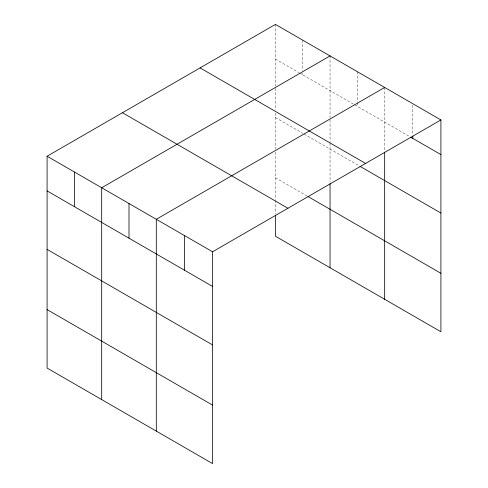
<?xml version="1.0" encoding="UTF-8"?>
<svg xmlns="http://www.w3.org/2000/svg" width="488" height="488" viewBox="0 0 488 488"><rect width="100%" height="100%" fill="white"/><g stroke="black" fill="none" stroke-linecap="round" stroke-linejoin="round"><path stroke-width="0.37" stroke-dasharray="2.44 1.83" d="M275.439 59.06L298.845 72.572M299.492 72.95L354.099 104.475M354.752 104.847L409.511 136.469M275.439 117.523L302.743 133.285M304.042 134.041L359.302 165.938M275.439 177.76L306.641 195.773M412.787 105.201L412.787 134.59M384.654 87.456L384.654 151.347M357.35 71.693L357.35 101.827M357.35 102.584L357.35 106.353M330.047 55.925L330.047 117.571M330.047 119.822L330.047 142.307M330.047 143.057L330.047 182.183M302.743 40.162L302.743 70.302M302.743 73.316L302.743 74.823M275.439 24.4L275.439 86.041M275.439 88.291L275.439 110.032M275.439 113.027L275.439 149.145M275.439 152.158L275.439 199.494M275.439 200.245L275.439 213.738"/><path stroke-width="0.73" d="M47.086 156.239L212.561 251.778L212.561 463.6L47.086 368.062L47.086 156.239L275.439 24.4L440.914 119.938L440.914 331.761L275.439 236.222L275.439 215.239M330.047 55.925L101.693 187.764L101.693 399.593M384.654 87.456L156.3 219.295L156.3 431.118M212.561 251.778L440.914 119.938M410.823 137.226L440.914 154.598M200.08 67.905L365.561 163.443M359.949 166.316L440.914 213.061M307.946 196.524L440.914 273.298M122.439 112.734L287.92 208.266M47.086 190.899L212.561 286.438M47.086 249.362L212.561 344.9M47.086 309.599L212.561 405.138M412.787 136.097L412.787 138.354M384.654 152.097L384.654 299.278M330.047 183.689L330.047 267.753M184.427 235.533L184.427 270.193M128.997 203.533L128.997 238.193M74.389 172.002L74.389 206.662"/></g></svg>
